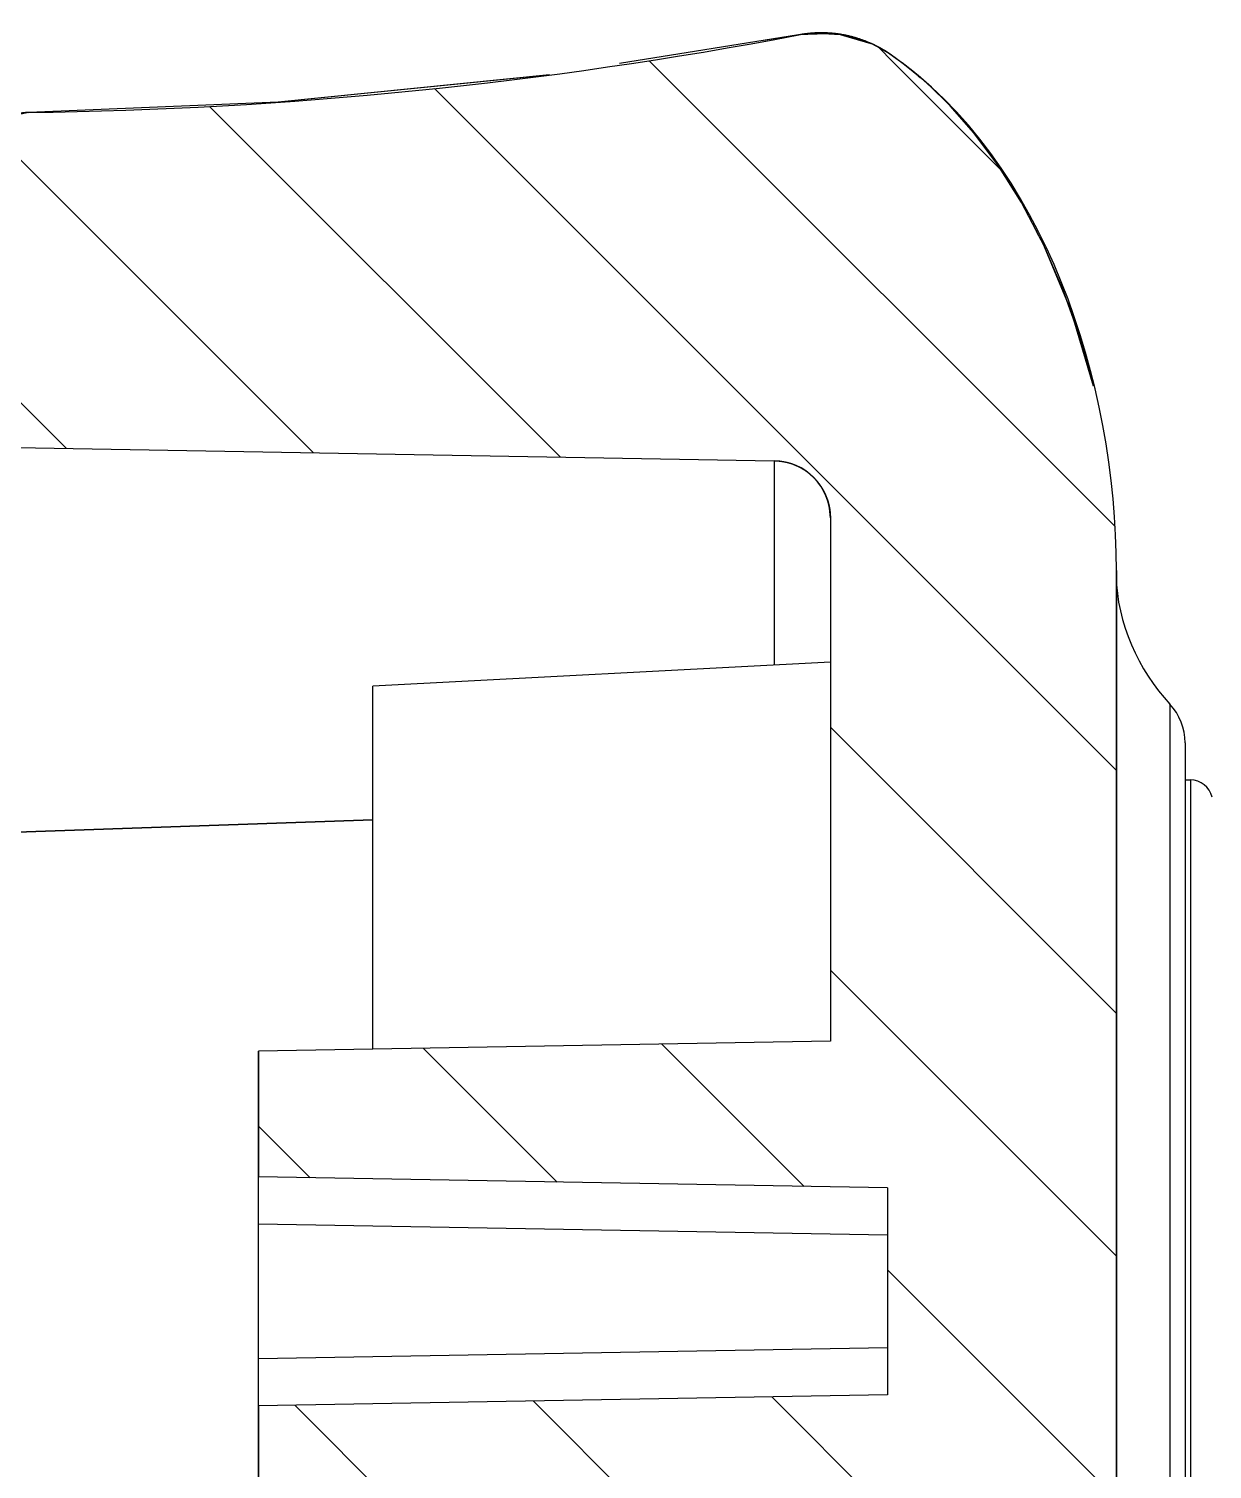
# Model space of a CAD drawing. Header units: millimetres. Extents: x 2243 to 2552, y 611 to 826.
# Drawn here: x 2360.08 to 2370.42, y 794.53 to 807.12 of the extents above; entities that cross this region are included whole.
import ezdxf

# ---------------------------------------------------------------- set-up
doc = ezdxf.new("R2010")
doc.units = ezdxf.units.MM

msp = doc.modelspace()

# ---------------------------------------------------------------- hatches: boundary and pattern name
at = {"linetype": 'Continuous'}
h = msp.add_hatch(dxfattribs=at)
h.set_pattern_fill('DEFAULT__6', color=2, scale=1.5, angle=45, style=0, pattern_type=0)
h.set_pattern_definition([(45, (1877.721180359231, 509.7330220554935), (-1.0606601718, 1.0606601718), [])])
edge = h.paths.add_edge_path()
edge.add_line((2359.587058095431, 700.2818469647935), (2359.587058095431, 701.6350645719936))
edge.add_arc((2359.087058076231, 700.2818469463934), 0.5000000192, 270.7340865112, 360.0000021001)
edge.add_arc((2359.590659234231, 661.1203422320934), 38.6647448615, 90.736794581, 100.7721933566)
edge.add_spline(control_points=[(2351.566764152731, 699.2712356673935), (2351.80267156633, 699.1090741609935), (2352.08282264813, 699.0502181053935), (2352.364041919531, 699.1037381001935)], knot_values=[0, 0, 0, 0, 1, 1, 1, 1], weights=[1, 0.94862834, 0.94862834, 1], degree=3, periodic=0)
edge.add_spline(control_points=[(2349.587058095431, 703.7829240433935), (2349.587058095431, 703.5656324944935), (2349.610440932631, 703.1359947128935), (2349.704022913331, 702.5062420521934), (2349.852362120731, 701.8914936175935), (2350.056172958431, 701.2933494924935), (2350.32266023903, 700.7124847525935), (2350.655489640131, 700.1665423128935), (2351.068280965031, 699.6671788259935), (2351.390550928731, 699.3923637332935), (2351.566764144431, 699.2712357043935)], knot_values=[0, 0, 0, 0, 0.125, 0.25, 0.375, 0.5, 0.625, 0.75, 0.875, 1, 1, 1, 1], degree=3, periodic=0)
edge.add_line((2349.587058095431, 703.7829240433935), (2349.587058095431, 710.7588414242935))
edge.add_spline(control_points=[(2349.88200358913, 712.4599307653934), (2349.835672991031, 712.3609722516935), (2349.763326408231, 712.1640314730935), (2349.693249306431, 711.8932496811935), (2349.643397093131, 711.6208848723935), (2349.609509102031, 711.3361719315935), (2349.590781171731, 711.0470908553934), (2349.587058095431, 710.8550150328934), (2349.587058095431, 710.7588414242935)], knot_values=[0, 0, 0, 0, 0.1666666667, 0.3333333333, 0.5, 0.6666666667, 0.8333333333, 1, 1, 1, 1], degree=3, periodic=0)
edge.add_spline(control_points=[(2350.265936489231, 712.7982457956934), (2350.22630566623, 712.7946999302935), (2350.15090398033, 712.7722543011935), (2350.046115301231, 712.6987915437935), (2349.95646593223, 712.5964601663935), (2349.904911301331, 712.5088697150935), (2349.881999795831, 712.4599325412935)], knot_values=[0, 0, 0, 0, 0.25, 0.5, 0.75, 1, 1, 1, 1], degree=3, periodic=0)
edge.add_arc((2328.741222495431, 953.4686415551935), 241.6310287292, 275.1107352841, 275.2247730756)
edge.add_spline(control_points=[(2350.887058095431, 713.1254226563935), (2350.887058095431, 713.0971412702935), (2350.883426744431, 713.0434646306935), (2350.867600355731, 712.9715435155935), (2350.84044590643, 712.9084097309935), (2350.798992557631, 712.8590203482935), (2350.764432938531, 712.8433466171934), (2350.744908488831, 712.8415610774935)], knot_values=[0, 0, 0, 0, 0.2, 0.4, 0.6, 0.8, 1, 1, 1, 1], degree=3, periodic=0)
edge.add_line((2350.887058095431, 713.1254226563935), (2350.887058095431, 720.0652300275935))
edge.add_line((2353.387058095431, 720.0652300275935), (2350.887058095431, 720.0652300275935))
edge.add_line((2353.387058095431, 713.3313452270935), (2353.387058095431, 720.0652300275935))
edge.add_line((2353.387058095431, 713.3313452270935), (2357.587058095431, 711.8851692512935))
edge.add_line((2357.587058095431, 711.8587925705936), (2357.587058095431, 711.8851692512935))
edge.add_line((2360.28705809543, 711.8352300275935), (2357.587058095431, 711.8587925705936))
edge.add_line((2360.28705809543, 710.5852300275935), (2360.28705809543, 711.8352300275935))
edge.add_line((2351.587058095431, 710.5093062777935), (2360.28705809543, 710.5852300275935))
edge.add_line((2351.587058095431, 708.6611537772935), (2351.587058095431, 710.5093062777935))
edge.add_line((2351.587058095431, 708.6611537772935), (2360.28705809543, 708.5852300275935))
edge.add_line((2360.28705809543, 707.3352300275935), (2360.28705809543, 708.5852300275935))
edge.add_line((2360.28705809543, 707.3352300275935), (2357.587058095431, 707.3116674844936))
edge.add_line((2357.587058095431, 707.2852908037935), (2357.587058095431, 707.3116674844935))
edge.add_line((2352.087058095431, 705.3914889306935), (2357.587058095431, 707.2852908037935))
edge.add_line((2352.087058095431, 703.3073328500935), (2352.087058095431, 705.3914889306935))
edge.add_arc((2352.587058112131, 703.3073328343935), 0.5000000167, 179.9999982054, 268.9999925778)
edge.add_line((2358.437058095431, 702.7051439153935), (2352.57833184323, 702.8074089357935))
edge.add_line((2358.437058095431, 701.6651785539934), (2358.437058095431, 702.7051439153934))
edge.add_line((2359.587058095431, 701.6350645719936), (2358.437058095431, 701.6651785539935))
edge = h.paths.add_edge_path()
edge.add_line((2353.387058095431, 720.0652300275935), (2350.887058095431, 720.0652300275935))
edge.add_line((2353.387058095431, 720.0652300275935), (2350.887058095431, 720.0652300275935))
edge = h.paths.add_edge_path()
edge.add_line((2359.587058095431, 805.8884336991935), (2359.587058095431, 804.5352300275935))
edge.add_line((2358.437058095431, 804.5051162176935), (2359.587058095431, 804.5352300275936))
edge.add_line((2358.437058095431, 804.5051162176935), (2358.437058095431, 803.4651567028934))
edge.add_line((2352.578331892231, 803.3628922565936), (2358.437058095431, 803.4651567028935))
edge.add_spline(control_points=[(2352.087058095431, 802.8629684040935), (2352.087058092531, 803.1518243704933), (2352.28951991293, 803.3578510205934), (2352.578331885031, 803.3628922564935)], knot_values=[0, 0, 0, 0, 1, 1, 1, 1], weights=[1, 0.8088336338, 0.8088336338, 1], degree=3, periodic=0)
edge.add_line((2352.087058095431, 802.8629684090936), (2352.087058095431, 796.3852300275935))
edge.add_spline(control_points=[(2352.087058095531, 796.3852261095935), (2352.08706295103, 796.2879266003935), (2352.26794548113, 796.3081443303935), (2352.345282044331, 796.2490941949935)], knot_values=[0, 0, 0, 0, 1, 1, 1, 1], degree=3, periodic=0)
edge.add_spline(control_points=[(2353.387058095431, 794.1428853424935), (2353.387058095431, 794.984283287694), (2353.014022306031, 795.738468146994), (2352.345282987231, 796.2490934750936)], knot_values=[0, 0, 0, 0, 1, 1, 1, 1], weights=[1, 0.9308982656999999, 0.9308982656999999, 1], degree=3, periodic=0)
edge.add_line((2353.387058095431, 794.1428853424935), (2353.387058095431, 720.0652300275935))
edge.add_line((2353.387058095431, 720.0652300275935), (2350.887058095431, 720.0652300275935))
edge.add_line((2350.887058095431, 794.1428853424935), (2350.887058095431, 720.0652300275935))
edge.add_spline(control_points=[(2350.887058095431, 794.1428853424935), (2350.887058095431, 794.2271479064931), (2350.82905557393, 794.2882698108934), (2350.744908488831, 794.2926797727935)], knot_values=[0, 0, 0, 0, 1, 1, 1, 1], weights=[1, 0.8169162473, 0.8169162473, 1], degree=3, periodic=0)
edge.add_line((2350.26593183443, 794.3177818754934), (2350.74490848883, 794.2926797727935))
edge.add_spline(control_points=[(2349.88199662853, 794.5310627665935), (2349.97183245163, 794.4022599911931), (2350.109110013829, 794.326000558993), (2350.265931834131, 794.3177818755935)], knot_values=[0, 0, 0, 0, 1, 1, 1, 1], weights=[1, 0.9322601585, 0.9322601585, 1], degree=3, periodic=0)
edge.add_spline(control_points=[(2349.587058095431, 795.8852300425935), (2349.587058093631, 795.2218634385936), (2349.70306333483, 794.7876116560935), (2349.881994671431, 794.5310655724935)], knot_values=[0, 0, 0, 0, 1, 1, 1, 1], degree=3, periodic=0)
edge.add_line((2349.587058095431, 802.3852300275935), (2349.587058095431, 795.8852300275935))
edge.add_spline(control_points=[(2351.56604010603, 806.8987025341935), (2350.239890466531, 805.9858965430935), (2349.58705778163, 803.9982873810935), (2349.587058095431, 802.3852288643934)], knot_values=[0, 0, 0, 0, 1, 1, 1, 1], degree=3, periodic=0)
edge.add_spline(control_points=[(2352.363860531931, 807.0665708522936), (2352.082405680431, 807.1201364699932), (2351.802038117829, 807.061143770193), (2351.56603451103, 806.8986986829934)], knot_values=[0, 0, 0, 0, 1, 1, 1, 1], weights=[1, 0.9485477011, 0.9485477011, 1], degree=3, periodic=0)
edge.add_arc((2359.590888177331, 845.0525845744935), 38.6673915214, 259.2279342306, 269.2629165248)
edge.add_spline(control_points=[(2359.587058095431, 805.8884337073935), (2359.587058090731, 806.1783601723935), (2359.383366608231, 806.3846782159935), (2359.093463938231, 806.3883926626935)], knot_values=[0, 0, 0, 0, 1, 1, 1, 1], weights=[1, 0.8077479906999999, 0.8077479906999999, 1], degree=3, periodic=0)
h = msp.add_hatch(dxfattribs=at)
h.set_pattern_fill('DEFAULT__5', color=2, scale=1.5, angle=-45, style=0, pattern_type=0)
h.set_pattern_definition([(315, (1879.842500702831, 509.7330220554935), (1.0606601718, 1.0606601718), [])])
edge = h.paths.add_edge_path()
edge.add_line((2359.587058095431, 706.0852300275935), (2359.587058095431, 707.0352300275936))
edge.add_line((2359.587058095431, 707.0352300275935), (2360.587058095431, 707.2115570082934))
edge.add_line((2360.587058095431, 707.2115570082935), (2360.587058095431, 708.3352300275935))
edge.add_line((2360.587058095431, 708.3352300275935), (2363.087058095431, 708.2915923651935))
edge.add_line((2363.087058095431, 707.4352300275934), (2363.087058095431, 708.2915923651934))
edge.add_line((2363.087058095431, 707.4352300275934), (2364.587058095431, 707.4090474301935))
edge.add_line((2364.587058095431, 706.5852300275935), (2364.587058095431, 707.4090474301936))
edge.add_line((2368.587058095431, 706.5503225563934), (2364.587058095431, 706.5852300275934))
edge.add_line((2368.587058095431, 705.5852300275935), (2368.587058095431, 706.5503225563936))
edge.add_line((2369.990548576731, 705.5607320100935), (2368.587058095431, 705.5852300275935))
edge.add_spline(control_points=[(2369.99054857683, 705.5607320100935), (2370.106073365831, 705.5587155172935), (2370.187058095131, 705.4763048581937), (2370.187058095431, 705.3607624715935)], knot_values=[0, 0, 0, 0, 1, 1, 1, 1], weights=[1, 0.8088336334999999, 0.8088336334999999, 1], degree=3, periodic=0)
edge.add_line((2370.187058095431, 705.2918121026935), (2370.187058095431, 705.3607624709934))
edge.add_spline(control_points=[(2370.054217053331, 704.9524092450935), (2370.14064213283, 705.0459021000934), (2370.187050298629, 705.1644621710933), (2370.187058094431, 705.2917814870934)], knot_values=[0, 0, 0, 0, 1, 1, 1, 1], weights=[1, 0.9541499064, 0.9541499064, 1], degree=3, periodic=0)
edge.add_spline(control_points=[(2369.587058095431, 703.8352305982935), (2369.587058240731, 704.2430565104935), (2369.742782496731, 704.6154441667935), (2370.05423086353, 704.9523935671934)], knot_values=[0, 0, 0, 0, 1, 1, 1, 1], degree=3, periodic=0)
edge.add_line((2369.587058095431, 703.7829240433935), (2369.587058095431, 703.8352300275934))
edge.add_spline(control_points=[(2367.607352046431, 699.2712357043935), (2367.783018201931, 699.3919876869935), (2368.103946520031, 699.6656061865935), (2368.513710324831, 700.1600774764935), (2368.845091134331, 700.7008035434935), (2369.112178315331, 701.2788339066935), (2369.318206374131, 701.8788178179935), (2369.468707706831, 702.4982332858935), (2369.56355346493, 703.1334550752935), (2369.587058095431, 703.5649548359935), (2369.587058095431, 703.7829240433935)], knot_values=[0, 0, 0, 0, 0.125, 0.25, 0.375, 0.5, 0.625, 0.75, 0.875, 1, 1, 1, 1], degree=3, periodic=0)
edge.add_spline(control_points=[(2366.810074195731, 699.1037381192936), (2367.091293443931, 699.0502181302934), (2367.37144451203, 699.1090741893933), (2367.607351923831, 699.2712356962935)], knot_values=[0, 0, 0, 0, 1, 1, 1, 1], weights=[1, 0.94862834, 0.94862834, 1], degree=3, periodic=0)
edge.add_arc((2359.583563882531, 661.1214018209935), 38.6636821558, 79.22766882610001, 89.26334366459999)
edge.add_arc((2360.087058114631, 700.2818467557935), 0.5000000192, 179.9999979036999, 269.2659134891)
edge.add_line((2359.587058095431, 700.2818467740935), (2359.587058095431, 701.6850648540935))
edge.add_line((2358.587058095431, 701.7112509251936), (2359.587058095431, 701.6850648540935))
edge.add_line((2358.587058095431, 701.7112509251936), (2358.587058095431, 702.6850704780935))
edge.add_line((2366.59578433863, 702.8248640983935), (2358.587058095431, 702.6850704780935))
edge.add_arc((2366.587058078931, 703.3247874842936), 0.5000000165, 271.0000074015, 360.0000017754)
edge.add_line((2367.087058095431, 703.3247874997935), (2367.087058095431, 704.5852300275935))
edge.add_line((2363.087058095431, 704.7948611446934), (2367.087058095431, 704.5852300275934))
edge.add_line((2363.087058095431, 704.7948611446934), (2363.087058095431, 705.9630073342935))
edge.add_line((2363.087058095431, 705.9630073342935), (2359.587058095431, 706.0852300275935))
edge = h.paths.add_edge_path()
edge.add_line((2359.587058095431, 712.1352300275935), (2359.587058095431, 713.0852300275935))
edge.add_line((2363.087058095431, 713.2074527207935), (2359.587058095431, 713.0852300275935))
edge.add_line((2363.087058095431, 713.2074527207935), (2363.087058095431, 714.3755989103935))
edge.add_line((2363.087058095431, 714.3755989103935), (2367.087058095431, 714.5852300275935))
edge.add_line((2367.087058095431, 714.5852300275935), (2367.087058095431, 720.0652300275935))
edge.add_line((2369.587058095431, 720.0652300275935), (2367.087058095431, 720.0652300275935))
edge.add_line((2369.587058095431, 715.3352300275935), (2369.587058095431, 720.0652300275935))
edge.add_spline(control_points=[(2370.05423086353, 714.2180664878935), (2369.742782496731, 714.5550158882935), (2369.587058240731, 714.9274035445935), (2369.587058095431, 715.3352294567935)], knot_values=[0, 0, 0, 0, 1, 1, 1, 1], degree=3, periodic=0)
edge.add_spline(control_points=[(2370.187058095031, 713.8786785680935), (2370.18705284603, 714.0059988347929), (2370.140646390429, 714.1245605959929), (2370.054222039031, 714.2180554185935)], knot_values=[0, 0, 0, 0, 1, 1, 1, 1], weights=[1, 0.9541492608, 0.9541492608, 1], degree=3, periodic=0)
edge.add_line((2370.187058095431, 713.8096975840936), (2370.187058095431, 713.8786479101935))
edge.add_spline(control_points=[(2369.99054857683, 713.6097280449935), (2370.10607336583, 713.6117445377934), (2370.18705809513, 713.6941551968935), (2370.187058095431, 713.8096975834935)], knot_values=[0, 0, 0, 0, 1, 1, 1, 1], weights=[1, 0.8088336336, 0.8088336336, 1], degree=3, periodic=0)
edge.add_line((2369.990548576731, 713.6097280449935), (2368.587058095431, 713.5852300275935))
edge.add_line((2368.587058095431, 712.6201374986936), (2368.587058095431, 713.5852300275935))
edge.add_line((2368.587058095431, 712.6201374986936), (2364.587058095431, 712.5852300275935))
edge.add_line((2364.587058095431, 711.7614126248935), (2364.587058095431, 712.5852300275935))
edge.add_line((2363.087058095431, 711.7352300275935), (2364.587058095431, 711.7614126248935))
edge.add_line((2363.087058095431, 710.8788676898935), (2363.087058095431, 711.7352300275935))
edge.add_line((2360.587058095431, 710.8352300275935), (2363.087058095431, 710.8788676898935))
edge.add_line((2360.587058095431, 710.8352300275935), (2360.587058095431, 711.9589030467936))
edge.add_line((2359.587058095431, 712.1352300275935), (2360.587058095431, 711.9589030467935))
edge = h.paths.add_edge_path()
edge.add_line((2369.587058095431, 720.0652300275935), (2367.087058095431, 720.0652300275935))
edge.add_line((2369.587058095431, 720.0652300275935), (2367.087058095431, 720.0652300275935))
edge = h.paths.add_edge_path()
edge.add_line((2369.587058095431, 802.3852300275935), (2369.587058095431, 773.1114766265935))
edge.add_line((2369.28705809543, 773.0852300275935), (2369.587058095431, 773.1114766265936))
edge.add_line((2369.28705809543, 733.0852300275935), (2369.28705809543, 773.0852300275935))
edge.add_line((2369.28705809543, 733.0852300275935), (2369.587058095431, 733.0589834284935))
edge.add_line((2369.587058095431, 733.0589834284935), (2369.587058095431, 720.0652300275935))
edge.add_line((2369.587058095431, 720.0652300275935), (2367.087058095431, 720.0652300275935))
edge.add_line((2367.087058095431, 793.8979547028935), (2367.087058095431, 720.0652300275935))
edge.add_line((2367.087058095431, 793.8979547028935), (2362.087058095431, 793.9852300275935))
edge.add_line((2362.087058095431, 795.0852300275935), (2362.087058095431, 793.9852300275936))
edge.add_line((2367.587058095431, 795.1812328846935), (2362.087058095431, 795.0852300275935))
edge.add_line((2367.587058095431, 796.9892271703934), (2367.587058095431, 795.1812328846934))
edge.add_line((2367.587058095431, 796.9892271703934), (2362.087058095431, 797.0852300275934))
edge.add_line((2362.087058095431, 798.1852300275934), (2362.087058095431, 797.0852300275934))
edge.add_line((2367.087058095431, 798.2725053521935), (2362.087058095431, 798.1852300275935))
edge.add_line((2367.087058095431, 802.8455133440934), (2367.087058095431, 798.2725053521934))
edge.add_spline(control_points=[(2366.595784304431, 803.3454371915935), (2366.884596278231, 803.3403959564935), (2367.087058099531, 803.1343693049935), (2367.087058095431, 802.8455133369935)], knot_values=[0, 0, 0, 0, 1, 1, 1, 1], weights=[1, 0.8088336320999999, 0.8088336320999999, 1], degree=3, periodic=0)
edge.add_line((2358.587058095431, 803.4852300275935), (2366.59578429863, 803.3454371916935))
edge.add_line((2358.587058095431, 804.4590441059935), (2358.587058095431, 803.4852300275935))
edge.add_line((2359.587058095431, 804.4852300275935), (2358.587058095431, 804.4590441059935))
edge.add_line((2359.587058095431, 805.8884336991935), (2359.587058095431, 804.4852300275934))
edge.add_spline(control_points=[(2360.080652254631, 806.3883926626935), (2359.790749583031, 806.3846782170937), (2359.587058099231, 806.1783601724935), (2359.587058095431, 805.8884337057934)], knot_values=[0, 0, 0, 0, 1, 1, 1, 1], weights=[1, 0.8077479890000001, 0.8077479890000001, 1], degree=3, periodic=0)
edge.add_arc((2359.583228013531, 845.0525845745935), 38.6673915215, 270.7370834752, 280.7720657694)
edge.add_spline(control_points=[(2367.60808167913, 806.8986986834934), (2367.372078072432, 807.0611437702944), (2367.091710510232, 807.1201364698943), (2366.810255659131, 807.0665708523935)], knot_values=[0, 0, 0, 0, 1, 1, 1, 1], weights=[1, 0.9485477012000001, 0.9485477012000001, 1], degree=3, periodic=0)
edge.add_spline(control_points=[(2369.587058095431, 802.3852287352935), (2369.58705844413, 803.9982870762935), (2368.934225920631, 805.9858960288934), (2367.608076575031, 806.8987021966934)], knot_values=[0, 0, 0, 0, 1, 1, 1, 1], degree=3, periodic=0)

# ---------------------------------------------------------------- linework, layer by layer
at = {"color": 7, "linetype": 'Continuous'}
for p, q in [((2366.807752148831, 807.0673498019935), (2365.242966001231, 806.8155330997936)), ((2366.810094448131, 807.0667815008935), (2366.506328081331, 807.0178898091935)), ((2366.810255697031, 807.0665708595935), (2366.799898127931, 807.0645460682936)), ((2367.13438921753, 807.0783154720934), (2366.807754042931, 807.0673512165936)), ((2366.810074382231, 807.0665548475935), (2366.810144077631, 807.0665529803935)), ((2366.92413476513, 807.0821188885935), (2366.810083272931, 807.0667818652935)), ((2366.81030948323, 807.0665161399935), (2366.81010698193, 807.0665420810935)), ((2366.810113048831, 807.0667850408936), (2366.810328319631, 807.0665893006935)), ((2366.810237262231, 807.0662054950935), (2366.810138663131, 807.0665310906935)), ((2366.81032787103, 807.0665797188935), (2366.810325076831, 807.0665200358935)), ((2366.856130944431, 807.0742590081935), (2366.851307145831, 807.0735478945935)), ((2367.221633470631, 807.0636431394935), (2366.92413476513, 807.0821188885935)), ((2367.031961948931, 807.0849407949935), (2366.972101946931, 807.0833279855935)), ((2367.21254042193, 807.0653173561934), (2366.984191533831, 807.0849716655935)), ((2367.17850133823, 807.0710690964935), (2367.094198557831, 807.0813707569935)), ((2367.46509446543, 806.9817222827935), (2367.13438921753, 807.0783154720934)), ((2367.216695305231, 807.0638800641934), (2367.21254042193, 807.0653173561934)), ((2367.458106358731, 806.9849288757935), (2367.221633470631, 807.0636431394935)), ((2367.60819994033, 806.8987574597935), (2367.458106358731, 806.9849288757935)), ((2367.610051062331, 806.8974559121934), (2367.46509446543, 806.9817222827935)), ((2367.607319131031, 806.8991932988936), (2367.608141775831, 806.8986471459934)), ((2367.608075447731, 806.8983521767935), (2367.607397857231, 806.8991057450935)), ((2367.607695722931, 806.8990469400935), (2367.608146099731, 806.8987958315936)), ((2367.608248083331, 806.8985573876935), (2367.607702376131, 806.8988118042935)), ((2367.607959118031, 806.8987399913935), (2367.608081679331, 806.8986986833935)), ((2367.608075067731, 806.8983524382935), (2367.608197306031, 806.8982507086935)), ((2367.608302967631, 806.8985998155935), (2367.60810230893, 806.8986804688934)), ((2364.632171212231, 806.7177001621935), (2362.260153568331, 806.4791768858936)), ((2364.615432472031, 806.7150190650934), (2362.260156980731, 806.4781899129935)), ((2367.806667978531, 806.7502321840935), (2367.71492640113, 806.8218957042935)), ((2367.94408572663, 806.6325551175935), (2367.806667978531, 806.7502321840935)), ((2367.854934320131, 806.7097613378935), (2367.875215127431, 806.6925129369936)), ((2368.133609657131, 806.4479665374936), (2367.94408572663, 806.6325551175935)), ((2362.260153568331, 806.4791768858936), (2360.080651887431, 806.3896073008934)), ((2362.260156980731, 806.4781899129935), (2360.080652148631, 806.3886241695935)), ((2368.119727790131, 806.4621065746935), (2368.094852947831, 806.4876382250935)), ((2360.080652157131, 806.3886235066934), (2359.896772097431, 806.3510401914934)), ((2360.080652394431, 806.3880466310935), (2360.080651877931, 806.3896073005935)), ((2368.338966337931, 806.2147384274936), (2368.133609657131, 806.4479665374936)), ((2368.54979576903, 805.9325902012935), (2368.338966337931, 806.2147384274936)), ((2368.757086884831, 805.6028055132936), (2368.54979576903, 805.9325902012935)), ((2368.950381885031, 805.2340646698935), (2368.757086884831, 805.6028055132936)), ((2369.122567318131, 804.8361975980935), (2368.950381885031, 805.2340646698935)), ((2369.269016597231, 804.4201558967935), (2369.122567318131, 804.8361975980935)), ((2369.387142933331, 803.9962932280935), (2369.190247346831, 804.6538657097935)), ((2369.387139394431, 803.9977548018935), (2369.269016597231, 804.4201558967935)), ((2358.587058095431, 803.4852300275935), (2366.595784298631, 803.3454371916935)), ((2358.587058095431, 803.4849209216935), (2366.595784197931, 803.3451296961935)), ((2366.595784476031, 803.3465804181935), (2366.59578428443, 801.5594834580935)), ((2367.087058095431, 802.8454573381935), (2367.079925674231, 802.9296092826935)), ((2367.087056209831, 802.8465790313935), (2367.087058095431, 798.2725053521935)), ((2367.087058095431, 802.8455133440934), (2367.087058095431, 798.2725053521935)), ((2369.587058095431, 715.3352300275935), (2369.587057554031, 802.3870187135935)), ((2369.587058082231, 802.3853577704936), (2369.587058085631, 802.3852289252935)), ((2369.587058095431, 802.3852300275935), (2369.587058095431, 800.5677749625935)), ((2369.587058095431, 802.3852300275935), (2369.587058095431, 773.1114766265935)), ((2369.587058085631, 802.3852289252935), (2369.587058093331, 802.3851127977935)), ((2367.087058095431, 801.5852300275935), (2363.087058095431, 801.3755989103935)), ((2363.087058095431, 798.2026850924935), (2363.087058095431, 801.3755989103935)), ((2370.054232315131, 801.2180649174935), (2370.054232315131, 791.9523951375935)), ((2370.187058095431, 800.8786785706935), (2370.187058095431, 792.2917814843935)), ((2370.187058095431, 800.5573019236936), (2370.233602720831, 800.5564894841934)), ((2370.233602720831, 800.5564894841934), (2370.233602720831, 792.6139705708936)), ((2359.587058095431, 800.0852300275935), (2363.087058095431, 800.2074527207935)), ((2363.087058095431, 800.2074527207935), (2359.587058095431, 800.0852300275935)), ((2367.087058095431, 798.2725053521935), (2362.087058095431, 798.1852300275934)), ((2367.087058095431, 798.2725053521935), (2362.087058095431, 798.1852300275934)), ((2362.087058095431, 793.9852300275935), (2362.087058095431, 798.1852300275934)), ((2362.087058095431, 798.1852300275934), (2362.087058095431, 797.0852300275935)), ((2367.587058095431, 796.9892271703934), (2362.087058095431, 797.0852300275935)), ((2367.587058095431, 796.9892271703934), (2362.087058095431, 797.0852300275935)), ((2367.587058095431, 796.9892271703934), (2367.587058095431, 795.1812328846935)), ((2367.587058095431, 796.9892271703934), (2367.587058095431, 795.1812328846935)), ((2367.587058095431, 796.5777898438935), (2362.087058095431, 796.6737927009935)), ((2367.587058095431, 795.5926702111935), (2362.087058095431, 795.4966673540935)), ((2367.587058095431, 795.1812328846935), (2362.087058095431, 795.0852300275935)), ((2367.587058095431, 795.1812328846935), (2362.087058095431, 795.0852300275935)), ((2362.087058095431, 795.0852300275935), (2362.087058095431, 793.9852300275935))]:
    msp.add_line(p, q, dxfattribs=at)
for points in [[(2366.851307145831, 807.0735478945935), (2366.84168372673, 807.0720612693935), (2366.810207146231, 807.0665618769935)], [(2366.984191533831, 807.0849716655935), (2366.831948202231, 807.0704700569936), (2366.81030132463, 807.0665828922936)], [(2367.081945064931, 807.0826219382934), (2367.076978412731, 807.0829584035935), (2367.031961948931, 807.0849407949935)], [(2367.608302741931, 806.8985999677934), (2367.489024650531, 806.9696736183935), (2367.488610184831, 806.9698169938936)], [(2367.608155459331, 806.8987893741935), (2367.60844880483, 806.8985649135935), (2367.60838982003, 806.8985371181935)], [(2368.094852947831, 806.4876382250935), (2368.079264262131, 806.5034157241935), (2368.05003064943, 806.5324632826935), (2367.998652150431, 806.5819401973935), (2367.900681832531, 806.6709447989936), (2367.719921070031, 806.8180343219935), (2367.608302737431, 806.8985999740935)], [(2367.854934320131, 806.7097613378935), (2367.831409162631, 806.7294291441935), (2367.821061973031, 806.7379059521935)], [(2369.190247346831, 804.6538657097935), (2368.950169200031, 805.2335700282936), (2368.888434564531, 805.3474096513935)]]:
    msp.add_lwpolyline(points, dxfattribs=at)
for centre, radius, start, end in [((2359.583228013531, 845.0525845745935), 38.6673915215, 270.7370834752044, 280.7720657694022), ((2359.583228013531, 845.0525845745935), 38.6673915215, 270.7370834752044, 280.7720657694022), ((2366.80916220073, 807.0534191617935), 0.0128489937, 86.49658759390358, 95.62557320350037), ((2367.008097907631, 806.0270297590935), 1.0582, 55.45973682309687, 100.7754910131947), ((2367.00658464353, 806.0344310348935), 1.05030203, 98.29181922790602, 100.7732327131952), ((2367.008345749531, 806.0214563167935), 1.0633951009, 89.95345998230358, 98.28489824160062), ((2367.008401847331, 806.0237053705935), 1.0611460037, 87.62828159589816, 89.95639029899381), ((2367.008721979631, 806.0308717697935), 1.0539724957, 85.34822801750644, 87.62954794039759), ((2367.008273779231, 806.0275771515935), 1.0572971811, 75.69616855439915, 80.73480420360534), ((2367.00908886953, 806.0303961637935), 1.0543652409, 68.1153792461025, 75.69982790510164), ((2367.006574350931, 806.0239820406935), 1.0612543988, 55.48407973419555, 68.11848245879689), ((2360.087058095431, 805.8884336991935), 0.5, 90.73407537059684, 179.9999992433012), ((2366.587058095431, 802.8455133440934), 0.5, 359.999999184599, 88.99999934000009), ((2369.687058095431, 800.8786479103935), 0.5, 0.003513412300632796, 42.7503912806995), ((2370.230112239531, 800.3565199451934), 0.2, 13.81705822559761, 88.99999999999825)]:
    msp.add_arc(centre, radius, start, end, dxfattribs=at)
for points, start_tangent, end_tangent in [([(2367.60808167913, 806.8986986834934), (2367.597532342931, 806.9058666531935), (2367.586872346031, 806.9129233132935), (2367.576103346931, 806.9198662842934), (2367.565227069331, 806.9266932167935), (2367.554245300731, 806.9334017935935), (2367.543159892831, 806.9399897318935), (2367.531972759731, 806.9464547854934), (2367.520685877831, 806.9527947468935), (2367.509301284731, 806.9590074490935), (2367.497821077931, 806.9650907679935), (2367.486247414131, 806.9710426240936), (2367.47458250823, 806.9768609847936), (2367.46282863133, 806.9825438661935), (2367.45098811033, 806.9880893348934), (2367.43906332593, 806.9934955101935), (2367.427056711431, 806.9987605657934), (2367.414970751131, 807.0038827311935), (2367.40280797883, 807.0088602941935), (2367.390570975831, 807.0136916018935), (2367.378262369731, 807.0183750626935), (2367.365884832031, 807.0229091476936), (2367.353441076831, 807.0272923922935), (2367.340933858231, 807.0315233976935), (2367.328365969031, 807.0356008317935), (2367.315740238231, 807.0395234312934), (2367.303059529231, 807.0432900021935), (2367.29032673743, 807.0468994210935), (2367.27754478813, 807.0503506366936), (2367.26471663443, 807.0536426700935), (2367.251845254731, 807.0567746161935), (2367.238933650731, 807.0597456442936), (2367.225984844831, 807.0625549989935), (2367.213001877831, 807.0652020004935), (2367.199987806731, 807.0676860454935), (2367.186945702131, 807.0700066074935), (2367.173878645831, 807.0721632370935), (2367.160789728531, 807.0741555622935), (2367.147682047231, 807.0759832889935), (2367.134558703131, 807.0776462005936), (2367.121422798631, 807.0791441582935), (2367.10827743553, 807.0804771009934), (2367.09512571203, 807.0816450449936), (2367.081970720831, 807.0826480837934), (2367.06881554653, 807.0834863877935), (2367.055663263031, 807.0841602036935), (2367.042516931531, 807.0846698541934), (2367.029379598131, 807.0850157370935), (2367.01625429143, 807.0851983246935), (2367.003144020331, 807.0852181633935), (2366.990051771931, 807.0850758718934), (2366.976980509231, 807.0847721413935), (2366.96393316893, 807.0843077337935), (2366.95091265973, 807.0836834806935), (2366.937921859731, 807.0829002824935), (2366.924963615031, 807.0819591070936), (2366.912040737431, 807.0808609884934), (2366.899156002731, 807.0796070252935), (2366.886312148831, 807.0781983796935), (2366.873511874131, 807.0766362755935), (2366.860757835831, 807.0749219973934), (2366.848052648331, 807.0730568881935), (2366.835398881431, 807.0710423481935), (2366.822799059431, 807.0688798330934), (2366.810255659131, 807.0665708523935)], (-0.8237279573396509, 0.5669852311101645), (-0.982367315549426, -0.1869611118393737)), ([(2369.587058095431, 802.3852287352935), (2367.608076575031, 806.8987021966934)], (2.161525456405446e-07, 0.9999999999999768), (-0.8237290607626309, 0.5669836280309285)), ([(2369.587058095431, 802.3852287352935), (2367.608076575031, 806.8987021966934)], (2.161525456405446e-07, 0.9999999999999768), (-0.8237290607626309, 0.5669836280309285)), ([(2360.080652254631, 806.3883926626935), (2360.07515209643, 806.3882919262935), (2360.069628830331, 806.3881298275935), (2360.064083329431, 806.3879055803934), (2360.058516491831, 806.3876184113935), (2360.052929240831, 806.3872675605935), (2360.047322524231, 806.3868522826936), (2360.041697314831, 806.3863718475934), (2360.03605460983, 806.3858255411935), (2360.030395430731, 806.3852126665936), (2360.02472082333, 806.3845325446935), (2360.019031856831, 806.3837845151935), (2360.013329624231, 806.3829679371935), (2360.007615241531, 806.3820821904935), (2360.00188984743, 806.3811266761935), (2359.99615460323, 806.3801008173934), (2359.990410691831, 806.3790040604936), (2359.984659317631, 806.3778358755935), (2359.978901705831, 806.3765957576935), (2359.973139102331, 806.3752832272935), (2359.967372772331, 806.3738978311935), (2359.961604000431, 806.3724391433935), (2359.955834089531, 806.3709067660935), (2359.950064360431, 806.3693003299935), (2359.944296150931, 806.3676194952934), (2359.938530815031, 806.3658639526935), (2359.932769722331, 806.3640334236935), (2359.927014257031, 806.3621276613935), (2359.92126581713, 806.3601464512935), (2359.915525813631, 806.3580896118935), (2359.909795669231, 806.3559569951935), (2359.904076818031, 806.3537484873934), (2359.898370703931, 806.3514640094935), (2359.89267877983, 806.3491035176935), (2359.88700250693, 806.3466670038936), (2359.881343352931, 806.3441544960936), (2359.87570279183, 806.3415660591935), (2359.870082302031, 806.3389017946935), (2359.864483365831, 806.3361618418935), (2359.858907467631, 806.3333463771935), (2359.853356093531, 806.3304556152934), (2359.847830729431, 806.3274898087934), (2359.842332860331, 806.3244492485935), (2359.836863968931, 806.3213342640935), (2359.831425534431, 806.3181452230936), (2359.826019031031, 806.3148825318935), (2359.820645927431, 806.3115466352936), (2359.815307684631, 806.3081380167935), (2359.810005755431, 806.3046571978934), (2359.804741582831, 806.3011047385935), (2359.799516599031, 806.2974812365935), (2359.794332223831, 806.2937873276935), (2359.789189863831, 806.2900236848934), (2359.784090910731, 806.2861910183935), (2359.77903674043, 806.2822900751935), (2359.77402871203, 806.2783216383934), (2359.769068166031, 806.2742865270935), (2359.764156423631, 806.2701855955935), (2359.759294785531, 806.2660197326935), (2359.754484530631, 806.2617898615936), (2359.749726915031, 806.2574969386935), (2359.745023170831, 806.2531419529935), (2359.740374505331, 806.2487259254935), (2359.735782099731, 806.2442499085935), (2359.731247108331, 806.2397149845935), (2359.726770657331, 806.2351222653936), (2359.722353844031, 806.2304728914935), (2359.717997736231, 806.2257680307935), (2359.71370337083, 806.2210088780935), (2359.709471753131, 806.2161966533936), (2359.705303856631, 806.2113326015935), (2359.701200621331, 806.2064179907935), (2359.697162954031, 806.2014541117935), (2359.693191726731, 806.1964422763936), (2359.689287776931, 806.1913838166935), (2359.685451906131, 806.1862800836934), (2359.681684880331, 806.1811324461935), (2359.677987428631, 806.1759422895934), (2359.674360243431, 806.1707110147935), (2359.670803979631, 806.1654400367935), (2359.66731925463, 806.1601307832934), (2359.663906648031, 806.1547846941935), (2359.660566701031, 806.1494032193934), (2359.657299916631, 806.1439878182935), (2359.654106759531, 806.1385399581935), (2359.650987655731, 806.1330611129936), (2359.647942992431, 806.1275527622935), (2359.64497311873, 806.1220163898935), (2359.642078344731, 806.1164534822935), (2359.63925894243, 806.1108655282935), (2359.636515145431, 806.1052540169935), (2359.633847149131, 806.0996204368935), (2359.631255111231, 806.0939662746935), (2359.628739151731, 806.0882930142935), (2359.626299353431, 806.0826021353935), (2359.623935762031, 806.0768951124935), (2359.621648387031, 806.0711734137935), (2359.619437201431, 806.0654384999934), (2359.617302142931, 806.0596918234935), (2359.615243114031, 806.0539348269936), (2359.61325998243, 806.0481689429935), (2359.611352582031, 806.0423955922936), (2359.609520713231, 806.0366161833936), (2359.60776414363, 806.0308321113935), (2359.606082608731, 806.0250447572935), (2359.604475812431, 806.0192554868935), (2359.602943428031, 806.0134656501934), (2359.601485098631, 806.0076765805935), (2359.600100438131, 806.0018895938936), (2359.598789032031, 805.9961059878935), (2359.597550437931, 805.9903270415934), (2359.59638418643, 805.9845540144936), (2359.595289782131, 805.9787881458935), (2359.59426670433, 805.9730306545935), (2359.593314407831, 805.9672827380934), (2359.59243232373, 805.9615455721935), (2359.59161986053, 805.9558203105935), (2359.590876404731, 805.9501080842936), (2359.590201321731, 805.9444100011935), (2359.589593956831, 805.9387271459934), (2359.589053636031, 805.9330605794935), (2359.588579666931, 805.9274113384935), (2359.588171339531, 805.9217804355935), (2359.587827927131, 805.9161688586935), (2359.587548687231, 805.9105775711935), (2359.587332862231, 805.9050075114935), (2359.58717968053, 805.8994595926936), (2359.587088357431, 805.8939347031935), (2359.587058095431, 805.8884337057934)], (-0.9999179270381984, -0.01281168168635353), (-1.323725531686683e-08, -0.9999999999999999)), ([(2366.595784304431, 803.3454371915935), (2366.601270925931, 803.3453112987935), (2366.606780182831, 803.3451242319935), (2366.612311203631, 803.3448752173936), (2366.61786309233, 803.3445634940936), (2366.623434928131, 803.3441883144935), (2366.629025766031, 803.3437489456935), (2366.634634636331, 803.3432446699935), (2366.640260545631, 803.3426747859935), (2366.645902476331, 803.3420386091934), (2366.651559387231, 803.3413354728934), (2366.657230213831, 803.3405647290936), (2366.662913868431, 803.3397257495935), (2366.668609240731, 803.3388179261935), (2366.674315197931, 803.3378406722935), (2366.68003058553, 803.3367934231935), (2366.685754227431, 803.3356756371935), (2366.691484926531, 803.3344867962935), (2366.697221465331, 803.3332264072935), (2366.70296260623, 803.3318940019935), (2366.708707092431, 803.3304891388934), (2366.714453648531, 803.3290114030935), (2366.720200980931, 803.3274604076935), (2366.725947778531, 803.3258357940936), (2366.731692713931, 803.3241372331935), (2366.737434443431, 803.3223644256934), (2366.743171608531, 803.3205171030935), (2366.748902836331, 803.3185950281935), (2366.754626740631, 803.3165979958935), (2366.760341922331, 803.3145258335935), (2366.766046971131, 803.3123784020935), (2366.771740465731, 803.3101555957935), (2366.777420975331, 803.3078573436935), (2366.783087060131, 803.3054836094935), (2366.788737272931, 803.3030343920934), (2366.79437015953, 803.3005097265935), (2366.79998426063, 803.2979096838935), (2366.805578111831, 803.2952343714935), (2366.811150245931, 803.2924839338934), (2366.816699193131, 803.2896585525934), (2366.822223482631, 803.2867584467936), (2366.827721643631, 803.2837838730935), (2366.833192206831, 803.2807351257935), (2366.838633705031, 803.2776125371935), (2366.84404467483, 803.2744164776935), (2366.849423657831, 803.2711473554934), (2366.854769201431, 803.2678056169935), (2366.860079860431, 803.2643917462935), (2366.865354198231, 803.2609062654935), (2366.870590787831, 803.2573497343935), (2366.87578821333, 803.2537227499936), (2366.880945070731, 803.2500259467936), (2366.886059969831, 803.2462599960935), (2366.89113153473, 803.2424256057934), (2366.89615840543, 803.2385235199936), (2366.901139238831, 803.2345545184935), (2366.90607270993, 803.2305194164935), (2366.910957513131, 803.2264190636935), (2366.915792363231, 803.2222543441935), (2366.920575996631, 803.2180261755934), (2366.92530717213, 803.2137355081935), (2366.929984672331, 803.2093833247935), (2366.934607304631, 803.2049706394935), (2366.939173902131, 803.2004984968935), (2366.943683324531, 803.1959679716936), (2366.948134459331, 803.1913801673935), (2366.952526222531, 803.1867362156935), (2366.95685755963, 803.1820372752935), (2366.961127446431, 803.1772845312935), (2366.965334889731, 803.1724791937935), (2366.96947892843, 803.1676224972935), (2366.973558633631, 803.1627156989935), (2366.97757311023, 803.1577600785936), (2366.981521496631, 803.1527569364935), (2366.985402966031, 803.1477075930934), (2366.989216726331, 803.1426133870934), (2366.992962021531, 803.1374756751935), (2366.996638131231, 803.1322958301935), (2367.000244371631, 803.1270752398934), (2367.003780095931, 803.1218153062935), (2367.007244694131, 803.1165174441935), (2367.010637594031, 803.1111830795935), (2367.013958260931, 803.1058136489935), (2367.017206197731, 803.1004105980935), (2367.020380945631, 803.0949753802935), (2367.02348208383, 803.0895094555935), (2367.026509229331, 803.0840142893935), (2367.029462037731, 803.0784913512935), (2367.03234020213, 803.0729421140935), (2367.035143453931, 803.0673680520936), (2367.037871562231, 803.0617706402935), (2367.040524333631, 803.0561513530935), (2367.043101612231, 803.0505116630934), (2367.045603279331, 803.0448530399935), (2367.04802925273, 803.0391769496935), (2367.050379487031, 803.0334848526935), (2367.052653972831, 803.0277782033935), (2367.054852736231, 803.0220584489934), (2367.05697583863, 803.0163270280934), (2367.05902337613, 803.0105853702935), (2367.060995478931, 803.0048348947935), (2367.062892311031, 802.9990770092935), (2367.064714069331, 802.9933131093935), (2367.066460983031, 802.9875445777934), (2367.068133313331, 802.9817727829935), (2367.069731352531, 802.9759990785935), (2367.07125542303, 802.9702248027935), (2367.07270587733, 802.9644512770935), (2367.074083096731, 802.9586798061935), (2367.07538749063, 802.9529116765934), (2367.076619496031, 802.9471481563935), (2367.077779576531, 802.9413904944936), (2367.078868221731, 802.9356399199935), (2367.079885946031, 802.9298976417936), (2367.080833288231, 802.9241648475935), (2367.081710810431, 802.9184427039935), (2367.082519097431, 802.9127323553935), (2367.083258755631, 802.9070349241936), (2367.083930412231, 802.9013515099934), (2367.084534714631, 802.8956831891935), (2367.085072329131, 802.8900310149935), (2367.08554394053, 802.8843960166935), (2367.085950250931, 802.8787791996936), (2367.086291979131, 802.8731815453934), (2367.086569859531, 802.8676040103935), (2367.086784641431, 802.8620475268935), (2367.086937088331, 802.8565130025935), (2367.08702797663, 802.8510013200935), (2367.087058095431, 802.8455133369935)], (0.999847694956515, -0.01745241788818802), (-1.426718192364007e-08, -1)), ([(2369.587058095431, 802.3352300275935), (2370.054232315131, 801.2180649174935)], (0, -1), (0.6787726936546935, -0.7343484393315965))]:
    msp.add_spline(points, degree=3, dxfattribs=dict(at, start_tangent=start_tangent, end_tangent=end_tangent))

doc.saveas('drawing.dxf')
